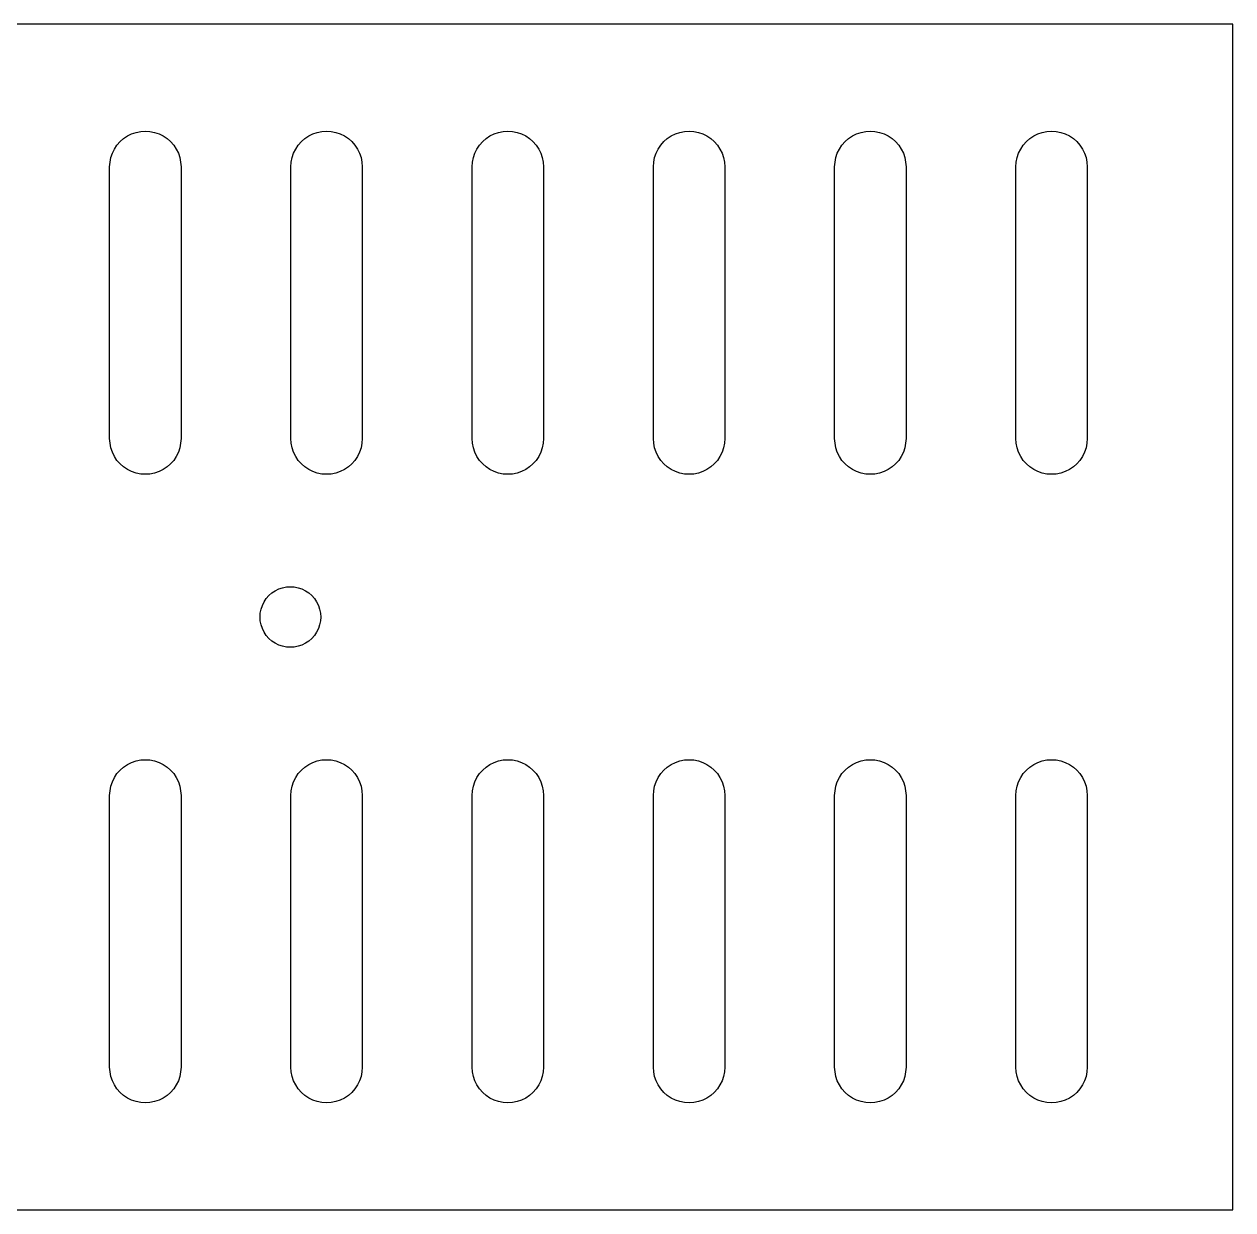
# Model space of a CAD drawing. Header units: metres. Extents: x 0 to 3190, y 0 to 479.
# Drawn here: x 2585.8 to 2653.6, y 255.7 to 322.2 of the extents above; entities that cross this region are included whole.
import ezdxf

# ---------------------------------------------------------------- set-up
doc = ezdxf.new("R2010")
doc.units = ezdxf.units.M

msp = doc.modelspace()

# ---------------------------------------------------------------- linework, layer by layer
for p, q in [((2653.6, 322.206), (2125.28, 322.206)), ((2653.6, 255.727), (2653.6, 322.206)), ((2591.23, 315.62), (2591.42, 315.792)), ((2591.42, 315.792), (2591.64, 315.938)), ((2591.64, 315.938), (2591.87, 316.053)), ((2591.87, 316.053), (2592.12, 316.137)), ((2592.12, 316.137), (2592.38, 316.189)), ((2592.38, 316.189), (2592.64, 316.206)), ((2592.64, 316.206), (2592.9, 316.189)), ((2592.9, 316.189), (2593.16, 316.137)), ((2593.16, 316.137), (2593.41, 316.053)), ((2593.41, 316.053), (2593.64, 315.938)), ((2593.64, 315.938), (2593.86, 315.792)), ((2593.86, 315.792), (2594.05, 315.62)), ((2601.39, 315.62), (2601.58, 315.792)), ((2601.58, 315.792), (2601.8, 315.938)), ((2601.8, 315.938), (2602.03, 316.053)), ((2602.03, 316.053), (2602.28, 316.137)), ((2602.28, 316.137), (2602.54, 316.189)), ((2602.54, 316.189), (2602.8, 316.206)), ((2602.8, 316.206), (2603.06, 316.189)), ((2603.06, 316.189), (2603.32, 316.137)), ((2603.32, 316.137), (2603.57, 316.053)), ((2603.57, 316.053), (2603.8, 315.938)), ((2603.8, 315.938), (2604.02, 315.792)), ((2604.02, 315.792), (2604.21, 315.62)), ((2611.55, 315.62), (2611.74, 315.792)), ((2611.74, 315.792), (2611.96, 315.938)), ((2611.96, 315.938), (2612.19, 316.053)), ((2612.19, 316.053), (2612.44, 316.137)), ((2612.44, 316.137), (2612.7, 316.189)), ((2612.7, 316.189), (2612.96, 316.206)), ((2612.96, 316.206), (2613.22, 316.189)), ((2613.22, 316.189), (2613.48, 316.137)), ((2613.48, 316.137), (2613.73, 316.053)), ((2613.73, 316.053), (2613.96, 315.938)), ((2613.96, 315.938), (2614.18, 315.792)), ((2614.18, 315.792), (2614.37, 315.62)), ((2621.71, 315.62), (2621.9, 315.792)), ((2621.9, 315.792), (2622.12, 315.938)), ((2622.12, 315.938), (2622.35, 316.053)), ((2622.35, 316.053), (2622.6, 316.137)), ((2622.6, 316.137), (2622.86, 316.189)), ((2622.86, 316.189), (2623.12, 316.206)), ((2623.12, 316.206), (2623.38, 316.189)), ((2623.38, 316.189), (2623.64, 316.137)), ((2623.64, 316.137), (2623.89, 316.053)), ((2623.89, 316.053), (2624.12, 315.938)), ((2624.12, 315.938), (2624.34, 315.792)), ((2624.34, 315.792), (2624.53, 315.62)), ((2631.87, 315.62), (2632.06, 315.792)), ((2632.06, 315.792), (2632.28, 315.938)), ((2632.28, 315.938), (2632.51, 316.053)), ((2632.51, 316.053), (2632.76, 316.137)), ((2632.76, 316.137), (2633.02, 316.189)), ((2633.02, 316.189), (2633.28, 316.206)), ((2633.28, 316.206), (2633.54, 316.189)), ((2633.54, 316.189), (2633.8, 316.137)), ((2633.8, 316.137), (2634.05, 316.053)), ((2634.05, 316.053), (2634.28, 315.938)), ((2634.28, 315.938), (2634.5, 315.792)), ((2634.5, 315.792), (2634.69, 315.62)), ((2642.03, 315.62), (2642.22, 315.792)), ((2642.22, 315.792), (2642.44, 315.938)), ((2642.44, 315.938), (2642.67, 316.053)), ((2642.67, 316.053), (2642.92, 316.137)), ((2642.92, 316.137), (2643.18, 316.189)), ((2643.18, 316.189), (2643.44, 316.206)), ((2643.44, 316.206), (2643.7, 316.189)), ((2643.7, 316.189), (2643.96, 316.137)), ((2643.96, 316.137), (2644.21, 316.053)), ((2644.21, 316.053), (2644.44, 315.938)), ((2644.44, 315.938), (2644.66, 315.792)), ((2644.66, 315.792), (2644.85, 315.62)), ((2590.79, 314.971), (2590.91, 315.206)), ((2590.91, 315.206), (2591.05, 315.423)), ((2591.05, 315.423), (2591.23, 315.62)), ((2594.05, 315.62), (2594.23, 315.423)), ((2594.23, 315.423), (2594.37, 315.206)), ((2594.37, 315.206), (2594.49, 314.971)), ((2600.95, 314.971), (2601.07, 315.206)), ((2601.07, 315.206), (2601.21, 315.423)), ((2601.21, 315.423), (2601.39, 315.62)), ((2604.21, 315.62), (2604.39, 315.423)), ((2604.39, 315.423), (2604.53, 315.206)), ((2604.53, 315.206), (2604.65, 314.971)), ((2611.11, 314.971), (2611.23, 315.206)), ((2611.23, 315.206), (2611.37, 315.423)), ((2611.37, 315.423), (2611.55, 315.62)), ((2614.37, 315.62), (2614.55, 315.423)), ((2614.55, 315.423), (2614.69, 315.206)), ((2614.69, 315.206), (2614.81, 314.971)), ((2621.27, 314.971), (2621.39, 315.206)), ((2621.39, 315.206), (2621.53, 315.423)), ((2621.53, 315.423), (2621.71, 315.62)), ((2624.53, 315.62), (2624.71, 315.423)), ((2624.71, 315.423), (2624.85, 315.206)), ((2624.85, 315.206), (2624.97, 314.971)), ((2631.43, 314.971), (2631.55, 315.206)), ((2631.55, 315.206), (2631.69, 315.423)), ((2631.69, 315.423), (2631.87, 315.62)), ((2634.69, 315.62), (2634.87, 315.423)), ((2634.87, 315.423), (2635.01, 315.206)), ((2635.01, 315.206), (2635.13, 314.971)), ((2641.59, 314.971), (2641.71, 315.206)), ((2641.71, 315.206), (2641.85, 315.423)), ((2641.85, 315.423), (2642.03, 315.62)), ((2644.85, 315.62), (2645.03, 315.423)), ((2645.03, 315.423), (2645.17, 315.206)), ((2645.17, 315.206), (2645.29, 314.971)), ((2590.64, 314.206), (2590.66, 314.467)), ((2590.66, 314.467), (2590.71, 314.723)), ((2590.71, 314.723), (2590.79, 314.971)), ((2594.49, 314.971), (2594.57, 314.723)), ((2594.57, 314.723), (2594.62, 314.467)), ((2594.62, 314.467), (2594.64, 314.206)), ((2600.8, 314.206), (2600.82, 314.467)), ((2600.82, 314.467), (2600.87, 314.723)), ((2600.87, 314.723), (2600.95, 314.971)), ((2604.65, 314.971), (2604.73, 314.723)), ((2604.73, 314.723), (2604.78, 314.467)), ((2604.78, 314.467), (2604.8, 314.206)), ((2610.96, 314.206), (2610.98, 314.467)), ((2610.98, 314.467), (2611.03, 314.723)), ((2611.03, 314.723), (2611.11, 314.971)), ((2614.81, 314.971), (2614.89, 314.723)), ((2614.89, 314.723), (2614.94, 314.467)), ((2614.94, 314.467), (2614.96, 314.206)), ((2621.12, 314.206), (2621.14, 314.467)), ((2621.14, 314.467), (2621.19, 314.723)), ((2621.19, 314.723), (2621.27, 314.971)), ((2624.97, 314.971), (2625.05, 314.723)), ((2625.05, 314.723), (2625.1, 314.467)), ((2625.1, 314.467), (2625.12, 314.206)), ((2631.28, 314.206), (2631.3, 314.467)), ((2631.3, 314.467), (2631.35, 314.723)), ((2631.35, 314.723), (2631.43, 314.971)), ((2635.13, 314.971), (2635.21, 314.723)), ((2635.21, 314.723), (2635.26, 314.467)), ((2635.26, 314.467), (2635.28, 314.206)), ((2641.44, 314.206), (2641.46, 314.467)), ((2641.46, 314.467), (2641.51, 314.723)), ((2641.51, 314.723), (2641.59, 314.971)), ((2645.29, 314.971), (2645.37, 314.723)), ((2645.37, 314.723), (2645.42, 314.467)), ((2645.42, 314.467), (2645.44, 314.206)), ((2590.64, 298.966), (2590.64, 314.206)), ((2594.64, 314.206), (2594.64, 298.966)), ((2600.8, 298.966), (2600.8, 314.206)), ((2604.8, 314.206), (2604.8, 298.966)), ((2610.96, 298.966), (2610.96, 314.206)), ((2614.96, 314.206), (2614.96, 298.966)), ((2621.12, 298.966), (2621.12, 314.206)), ((2625.12, 314.206), (2625.12, 298.966)), ((2631.28, 298.966), (2631.28, 314.206)), ((2635.28, 314.206), (2635.28, 298.966)), ((2641.44, 298.966), (2641.44, 314.206)), ((2645.44, 314.206), (2645.44, 298.966)), ((2590.66, 298.705), (2590.64, 298.966)), ((2594.64, 298.966), (2594.62, 298.705)), ((2600.82, 298.705), (2600.8, 298.966)), ((2604.8, 298.966), (2604.78, 298.705)), ((2610.98, 298.705), (2610.96, 298.966)), ((2614.96, 298.966), (2614.94, 298.705)), ((2621.14, 298.705), (2621.12, 298.966)), ((2625.12, 298.966), (2625.1, 298.705)), ((2631.3, 298.705), (2631.28, 298.966)), ((2635.28, 298.966), (2635.26, 298.705)), ((2641.46, 298.705), (2641.44, 298.966)), ((2645.44, 298.966), (2645.42, 298.705)), ((2590.71, 298.449), (2590.66, 298.705)), ((2590.79, 298.201), (2590.71, 298.449)), ((2590.91, 297.966), (2590.79, 298.201)), ((2594.49, 298.201), (2594.37, 297.966)), ((2594.57, 298.449), (2594.49, 298.201)), ((2594.62, 298.705), (2594.57, 298.449)), ((2600.87, 298.449), (2600.82, 298.705)), ((2600.95, 298.201), (2600.87, 298.449)), ((2601.07, 297.966), (2600.95, 298.201)), ((2604.65, 298.201), (2604.53, 297.966)), ((2604.73, 298.449), (2604.65, 298.201)), ((2604.78, 298.705), (2604.73, 298.449)), ((2611.03, 298.449), (2610.98, 298.705)), ((2611.11, 298.201), (2611.03, 298.449)), ((2611.23, 297.966), (2611.11, 298.201)), ((2614.81, 298.201), (2614.69, 297.966)), ((2614.89, 298.449), (2614.81, 298.201)), ((2614.94, 298.705), (2614.89, 298.449)), ((2621.19, 298.449), (2621.14, 298.705)), ((2621.27, 298.201), (2621.19, 298.449)), ((2621.39, 297.966), (2621.27, 298.201)), ((2624.97, 298.201), (2624.85, 297.966)), ((2625.05, 298.449), (2624.97, 298.201)), ((2625.1, 298.705), (2625.05, 298.449)), ((2631.35, 298.449), (2631.3, 298.705)), ((2631.43, 298.201), (2631.35, 298.449)), ((2631.55, 297.966), (2631.43, 298.201)), ((2635.13, 298.201), (2635.01, 297.966)), ((2635.21, 298.449), (2635.13, 298.201)), ((2635.26, 298.705), (2635.21, 298.449)), ((2641.51, 298.449), (2641.46, 298.705)), ((2641.59, 298.201), (2641.51, 298.449)), ((2641.71, 297.966), (2641.59, 298.201)), ((2645.29, 298.201), (2645.17, 297.966)), ((2645.37, 298.449), (2645.29, 298.201)), ((2645.42, 298.705), (2645.37, 298.449)), ((2591.05, 297.749), (2590.91, 297.966)), ((2591.23, 297.552), (2591.05, 297.749)), ((2591.42, 297.38), (2591.23, 297.552)), ((2594.05, 297.552), (2593.86, 297.38)), ((2594.23, 297.749), (2594.05, 297.552)), ((2594.37, 297.966), (2594.23, 297.749)), ((2601.21, 297.749), (2601.07, 297.966)), ((2601.39, 297.552), (2601.21, 297.749)), ((2601.58, 297.38), (2601.39, 297.552)), ((2604.21, 297.552), (2604.02, 297.38)), ((2604.39, 297.749), (2604.21, 297.552)), ((2604.53, 297.966), (2604.39, 297.749)), ((2611.37, 297.749), (2611.23, 297.966)), ((2611.55, 297.552), (2611.37, 297.749)), ((2611.74, 297.38), (2611.55, 297.552)), ((2614.37, 297.552), (2614.18, 297.38)), ((2614.55, 297.749), (2614.37, 297.552)), ((2614.69, 297.966), (2614.55, 297.749)), ((2621.53, 297.749), (2621.39, 297.966)), ((2621.71, 297.552), (2621.53, 297.749)), ((2621.9, 297.38), (2621.71, 297.552)), ((2624.53, 297.552), (2624.34, 297.38)), ((2624.71, 297.749), (2624.53, 297.552)), ((2624.85, 297.966), (2624.71, 297.749)), ((2631.69, 297.749), (2631.55, 297.966)), ((2631.87, 297.552), (2631.69, 297.749)), ((2632.06, 297.38), (2631.87, 297.552)), ((2634.69, 297.552), (2634.5, 297.38)), ((2634.87, 297.749), (2634.69, 297.552)), ((2635.01, 297.966), (2634.87, 297.749)), ((2641.85, 297.749), (2641.71, 297.966)), ((2642.03, 297.552), (2641.85, 297.749)), ((2642.22, 297.38), (2642.03, 297.552)), ((2644.85, 297.552), (2644.66, 297.38)), ((2645.03, 297.749), (2644.85, 297.552)), ((2645.17, 297.966), (2645.03, 297.749)), ((2591.64, 297.234), (2591.42, 297.38)), ((2591.87, 297.119), (2591.64, 297.234)), ((2592.12, 297.035), (2591.87, 297.119)), ((2592.38, 296.983), (2592.12, 297.035)), ((2592.64, 296.966), (2592.38, 296.983)), ((2592.9, 296.983), (2592.64, 296.966)), ((2593.16, 297.035), (2592.9, 296.983)), ((2593.41, 297.119), (2593.16, 297.035)), ((2593.64, 297.234), (2593.41, 297.119)), ((2593.86, 297.38), (2593.64, 297.234)), ((2601.8, 297.234), (2601.58, 297.38)), ((2602.03, 297.119), (2601.8, 297.234)), ((2602.28, 297.035), (2602.03, 297.119)), ((2602.54, 296.983), (2602.28, 297.035)), ((2602.8, 296.966), (2602.54, 296.983)), ((2603.06, 296.983), (2602.8, 296.966)), ((2603.32, 297.035), (2603.06, 296.983)), ((2603.57, 297.119), (2603.32, 297.035)), ((2603.8, 297.234), (2603.57, 297.119)), ((2604.02, 297.38), (2603.8, 297.234)), ((2611.96, 297.234), (2611.74, 297.38)), ((2612.19, 297.119), (2611.96, 297.234)), ((2612.44, 297.035), (2612.19, 297.119)), ((2612.7, 296.983), (2612.44, 297.035)), ((2612.96, 296.966), (2612.7, 296.983)), ((2613.22, 296.983), (2612.96, 296.966)), ((2613.48, 297.035), (2613.22, 296.983)), ((2613.73, 297.119), (2613.48, 297.035)), ((2613.96, 297.234), (2613.73, 297.119)), ((2614.18, 297.38), (2613.96, 297.234)), ((2622.12, 297.234), (2621.9, 297.38)), ((2622.35, 297.119), (2622.12, 297.234)), ((2622.6, 297.035), (2622.35, 297.119)), ((2622.86, 296.983), (2622.6, 297.035)), ((2623.12, 296.966), (2622.86, 296.983)), ((2623.38, 296.983), (2623.12, 296.966)), ((2623.64, 297.035), (2623.38, 296.983)), ((2623.89, 297.119), (2623.64, 297.035)), ((2624.12, 297.234), (2623.89, 297.119)), ((2624.34, 297.38), (2624.12, 297.234)), ((2632.28, 297.234), (2632.06, 297.38)), ((2632.51, 297.119), (2632.28, 297.234)), ((2632.76, 297.035), (2632.51, 297.119)), ((2633.02, 296.983), (2632.76, 297.035)), ((2633.28, 296.966), (2633.02, 296.983)), ((2633.54, 296.983), (2633.28, 296.966)), ((2633.8, 297.035), (2633.54, 296.983)), ((2634.05, 297.119), (2633.8, 297.035)), ((2634.28, 297.234), (2634.05, 297.119)), ((2634.5, 297.38), (2634.28, 297.234)), ((2642.44, 297.234), (2642.22, 297.38)), ((2642.67, 297.119), (2642.44, 297.234)), ((2642.92, 297.035), (2642.67, 297.119)), ((2643.18, 296.983), (2642.92, 297.035)), ((2643.44, 296.966), (2643.18, 296.983)), ((2643.7, 296.983), (2643.44, 296.966)), ((2643.96, 297.035), (2643.7, 296.983)), ((2644.21, 297.119), (2643.96, 297.035)), ((2644.44, 297.234), (2644.21, 297.119)), ((2644.66, 297.38), (2644.44, 297.234)), ((2600.55, 290.652), (2600.77, 290.666)), ((2600.77, 290.666), (2600.99, 290.652)), ((2599.3, 289.816), (2599.42, 290.001)), ((2599.42, 290.001), (2599.57, 290.168)), ((2599.57, 290.168), (2599.73, 290.315)), ((2599.73, 290.315), (2599.92, 290.439)), ((2599.92, 290.439), (2600.12, 290.537)), ((2600.12, 290.537), (2600.33, 290.608)), ((2600.33, 290.608), (2600.55, 290.652)), ((2600.99, 290.652), (2601.21, 290.608)), ((2601.21, 290.608), (2601.42, 290.537)), ((2601.42, 290.537), (2601.62, 290.439)), ((2601.62, 290.439), (2601.8, 290.315)), ((2601.8, 290.315), (2601.97, 290.168)), ((2601.97, 290.168), (2602.12, 290.001)), ((2602.12, 290.001), (2602.24, 289.816)), ((2599.08, 289.188), (2599.13, 289.406)), ((2599.13, 289.406), (2599.2, 289.617)), ((2599.2, 289.617), (2599.3, 289.816)), ((2602.24, 289.816), (2602.34, 289.617)), ((2602.34, 289.617), (2602.41, 289.406)), ((2602.41, 289.406), (2602.45, 289.188)), ((2599.07, 288.966), (2599.08, 289.188)), ((2599.08, 288.744), (2599.07, 288.966)), ((2599.13, 288.526), (2599.08, 288.744)), ((2602.45, 288.744), (2602.41, 288.526)), ((2602.45, 289.188), (2602.47, 288.966)), ((2602.47, 288.966), (2602.45, 288.744)), ((2599.2, 288.316), (2599.13, 288.526)), ((2599.3, 288.116), (2599.2, 288.316)), ((2599.42, 287.931), (2599.3, 288.116)), ((2602.24, 288.116), (2602.12, 287.931)), ((2602.34, 288.316), (2602.24, 288.116)), ((2602.41, 288.526), (2602.34, 288.316)), ((2599.57, 287.764), (2599.42, 287.931)), ((2599.73, 287.618), (2599.57, 287.764)), ((2599.92, 287.494), (2599.73, 287.618)), ((2600.12, 287.396), (2599.92, 287.494)), ((2600.33, 287.324), (2600.12, 287.396)), ((2600.55, 287.281), (2600.33, 287.324)), ((2600.77, 287.266), (2600.55, 287.281)), ((2600.99, 287.281), (2600.77, 287.266)), ((2601.21, 287.324), (2600.99, 287.281)), ((2601.42, 287.396), (2601.21, 287.324)), ((2601.62, 287.494), (2601.42, 287.396)), ((2601.8, 287.618), (2601.62, 287.494)), ((2601.97, 287.764), (2601.8, 287.618)), ((2602.12, 287.931), (2601.97, 287.764)), ((2591.23, 280.381), (2591.42, 280.553)), ((2591.42, 280.553), (2591.64, 280.698)), ((2591.64, 280.698), (2591.87, 280.814)), ((2591.87, 280.814), (2592.12, 280.898)), ((2592.12, 280.898), (2592.38, 280.949)), ((2592.38, 280.949), (2592.64, 280.966)), ((2592.64, 280.966), (2592.9, 280.949)), ((2592.9, 280.949), (2593.16, 280.898)), ((2593.16, 280.898), (2593.41, 280.814)), ((2593.41, 280.814), (2593.64, 280.698)), ((2593.64, 280.698), (2593.86, 280.553)), ((2593.86, 280.553), (2594.05, 280.381)), ((2601.39, 280.381), (2601.58, 280.553)), ((2601.58, 280.553), (2601.8, 280.698)), ((2601.8, 280.698), (2602.03, 280.814)), ((2602.03, 280.814), (2602.28, 280.898)), ((2602.28, 280.898), (2602.54, 280.949)), ((2602.54, 280.949), (2602.8, 280.966)), ((2602.8, 280.966), (2603.06, 280.949)), ((2603.06, 280.949), (2603.32, 280.898)), ((2603.32, 280.898), (2603.57, 280.814)), ((2603.57, 280.814), (2603.8, 280.698)), ((2603.8, 280.698), (2604.02, 280.553)), ((2604.02, 280.553), (2604.21, 280.381)), ((2611.55, 280.381), (2611.74, 280.553)), ((2611.74, 280.553), (2611.96, 280.698)), ((2611.96, 280.698), (2612.19, 280.814)), ((2612.19, 280.814), (2612.44, 280.898)), ((2612.44, 280.898), (2612.7, 280.949)), ((2612.7, 280.949), (2612.96, 280.966)), ((2612.96, 280.966), (2613.22, 280.949)), ((2613.22, 280.949), (2613.48, 280.898)), ((2613.48, 280.898), (2613.73, 280.814)), ((2613.73, 280.814), (2613.96, 280.698)), ((2613.96, 280.698), (2614.18, 280.553)), ((2614.18, 280.553), (2614.37, 280.381)), ((2621.71, 280.381), (2621.9, 280.553)), ((2621.9, 280.553), (2622.12, 280.698)), ((2622.12, 280.698), (2622.35, 280.814)), ((2622.35, 280.814), (2622.6, 280.898)), ((2622.6, 280.898), (2622.86, 280.949)), ((2622.86, 280.949), (2623.12, 280.966)), ((2623.12, 280.966), (2623.38, 280.949)), ((2623.38, 280.949), (2623.64, 280.898)), ((2623.64, 280.898), (2623.89, 280.814)), ((2623.89, 280.814), (2624.12, 280.698)), ((2624.12, 280.698), (2624.34, 280.553)), ((2624.34, 280.553), (2624.53, 280.381)), ((2631.87, 280.381), (2632.06, 280.553)), ((2632.06, 280.553), (2632.28, 280.698)), ((2632.28, 280.698), (2632.51, 280.814)), ((2632.51, 280.814), (2632.76, 280.898)), ((2632.76, 280.898), (2633.02, 280.949)), ((2633.02, 280.949), (2633.28, 280.966)), ((2633.28, 280.966), (2633.54, 280.949)), ((2633.54, 280.949), (2633.8, 280.898)), ((2633.8, 280.898), (2634.05, 280.814)), ((2634.05, 280.814), (2634.28, 280.698)), ((2634.28, 280.698), (2634.5, 280.553)), ((2634.5, 280.553), (2634.69, 280.381)), ((2642.03, 280.381), (2642.22, 280.553)), ((2642.22, 280.553), (2642.44, 280.698)), ((2642.44, 280.698), (2642.67, 280.814)), ((2642.67, 280.814), (2642.92, 280.898)), ((2642.92, 280.898), (2643.18, 280.949)), ((2643.18, 280.949), (2643.44, 280.966)), ((2643.44, 280.966), (2643.7, 280.949)), ((2643.7, 280.949), (2643.96, 280.898)), ((2643.96, 280.898), (2644.21, 280.814)), ((2644.21, 280.814), (2644.44, 280.698)), ((2644.44, 280.698), (2644.66, 280.553)), ((2644.66, 280.553), (2644.85, 280.381)), ((2590.79, 279.732), (2590.91, 279.966)), ((2590.91, 279.966), (2591.05, 280.184)), ((2591.05, 280.184), (2591.23, 280.381)), ((2594.05, 280.381), (2594.23, 280.184)), ((2594.23, 280.184), (2594.37, 279.966)), ((2594.37, 279.966), (2594.49, 279.732)), ((2600.95, 279.732), (2601.07, 279.966)), ((2601.07, 279.966), (2601.21, 280.184)), ((2601.21, 280.184), (2601.39, 280.381)), ((2604.21, 280.381), (2604.39, 280.184)), ((2604.39, 280.184), (2604.53, 279.966)), ((2604.53, 279.966), (2604.65, 279.732)), ((2611.11, 279.732), (2611.23, 279.966)), ((2611.23, 279.966), (2611.37, 280.184)), ((2611.37, 280.184), (2611.55, 280.381)), ((2614.37, 280.381), (2614.55, 280.184)), ((2614.55, 280.184), (2614.69, 279.966)), ((2614.69, 279.966), (2614.81, 279.732)), ((2621.27, 279.732), (2621.39, 279.966)), ((2621.39, 279.966), (2621.53, 280.184)), ((2621.53, 280.184), (2621.71, 280.381)), ((2624.53, 280.381), (2624.71, 280.184)), ((2624.71, 280.184), (2624.85, 279.966)), ((2624.85, 279.966), (2624.97, 279.732)), ((2631.43, 279.732), (2631.55, 279.966)), ((2631.55, 279.966), (2631.69, 280.184)), ((2631.69, 280.184), (2631.87, 280.381)), ((2634.69, 280.381), (2634.87, 280.184)), ((2634.87, 280.184), (2635.01, 279.966)), ((2635.01, 279.966), (2635.13, 279.732)), ((2641.59, 279.732), (2641.71, 279.966)), ((2641.71, 279.966), (2641.85, 280.184)), ((2641.85, 280.184), (2642.03, 280.381)), ((2644.85, 280.381), (2645.03, 280.184)), ((2645.03, 280.184), (2645.17, 279.966)), ((2645.17, 279.966), (2645.29, 279.732)), ((2590.64, 278.966), (2590.66, 279.227)), ((2590.66, 279.227), (2590.71, 279.484)), ((2590.71, 279.484), (2590.79, 279.732)), ((2594.49, 279.732), (2594.57, 279.484)), ((2594.57, 279.484), (2594.62, 279.227)), ((2594.62, 279.227), (2594.64, 278.966)), ((2600.8, 278.966), (2600.82, 279.227)), ((2600.82, 279.227), (2600.87, 279.484)), ((2600.87, 279.484), (2600.95, 279.732)), ((2604.65, 279.732), (2604.73, 279.484)), ((2604.73, 279.484), (2604.78, 279.227)), ((2604.78, 279.227), (2604.8, 278.966)), ((2610.96, 278.966), (2610.98, 279.227)), ((2610.98, 279.227), (2611.03, 279.484)), ((2611.03, 279.484), (2611.11, 279.732)), ((2614.81, 279.732), (2614.89, 279.484)), ((2614.89, 279.484), (2614.94, 279.227)), ((2614.94, 279.227), (2614.96, 278.966)), ((2621.12, 278.966), (2621.14, 279.227)), ((2621.14, 279.227), (2621.19, 279.484)), ((2621.19, 279.484), (2621.27, 279.732)), ((2624.97, 279.732), (2625.05, 279.484)), ((2625.05, 279.484), (2625.1, 279.227)), ((2625.1, 279.227), (2625.12, 278.966)), ((2631.28, 278.966), (2631.3, 279.227)), ((2631.3, 279.227), (2631.35, 279.484)), ((2631.35, 279.484), (2631.43, 279.732)), ((2635.13, 279.732), (2635.21, 279.484)), ((2635.21, 279.484), (2635.26, 279.227)), ((2635.26, 279.227), (2635.28, 278.966)), ((2641.44, 278.966), (2641.46, 279.227)), ((2641.46, 279.227), (2641.51, 279.484)), ((2641.51, 279.484), (2641.59, 279.732)), ((2645.29, 279.732), (2645.37, 279.484)), ((2645.37, 279.484), (2645.42, 279.227)), ((2645.42, 279.227), (2645.44, 278.966)), ((2590.64, 263.727), (2590.64, 278.966)), ((2594.64, 278.966), (2594.64, 263.727)), ((2600.8, 263.727), (2600.8, 278.966)), ((2604.8, 278.966), (2604.8, 263.727)), ((2610.96, 263.727), (2610.96, 278.966)), ((2614.96, 278.966), (2614.96, 263.727)), ((2621.12, 263.727), (2621.12, 278.966)), ((2625.12, 278.966), (2625.12, 263.727)), ((2631.28, 263.727), (2631.28, 278.966)), ((2635.28, 278.966), (2635.28, 263.727)), ((2641.44, 263.727), (2641.44, 278.966)), ((2645.44, 278.966), (2645.44, 263.727)), ((2590.66, 263.466), (2590.64, 263.727)), ((2594.64, 263.727), (2594.62, 263.466)), ((2600.82, 263.466), (2600.8, 263.727)), ((2604.8, 263.727), (2604.78, 263.466)), ((2610.98, 263.466), (2610.96, 263.727)), ((2614.96, 263.727), (2614.94, 263.466)), ((2621.14, 263.466), (2621.12, 263.727)), ((2625.12, 263.727), (2625.1, 263.466)), ((2631.3, 263.466), (2631.28, 263.727)), ((2635.28, 263.727), (2635.26, 263.466)), ((2641.46, 263.466), (2641.44, 263.727)), ((2645.44, 263.727), (2645.42, 263.466)), ((2590.71, 263.209), (2590.66, 263.466)), ((2590.79, 262.962), (2590.71, 263.209)), ((2590.91, 262.727), (2590.79, 262.962)), ((2594.49, 262.962), (2594.37, 262.727)), ((2594.57, 263.209), (2594.49, 262.962)), ((2594.62, 263.466), (2594.57, 263.209)), ((2600.87, 263.209), (2600.82, 263.466)), ((2600.95, 262.962), (2600.87, 263.209)), ((2601.07, 262.727), (2600.95, 262.962)), ((2604.65, 262.962), (2604.53, 262.727)), ((2604.73, 263.209), (2604.65, 262.962)), ((2604.78, 263.466), (2604.73, 263.209)), ((2611.03, 263.209), (2610.98, 263.466)), ((2611.11, 262.962), (2611.03, 263.209)), ((2611.23, 262.727), (2611.11, 262.962)), ((2614.81, 262.962), (2614.69, 262.727)), ((2614.89, 263.209), (2614.81, 262.962)), ((2614.94, 263.466), (2614.89, 263.209)), ((2621.19, 263.209), (2621.14, 263.466)), ((2621.27, 262.962), (2621.19, 263.209)), ((2621.39, 262.727), (2621.27, 262.962)), ((2624.97, 262.962), (2624.85, 262.727)), ((2625.05, 263.209), (2624.97, 262.962)), ((2625.1, 263.466), (2625.05, 263.209)), ((2631.35, 263.209), (2631.3, 263.466)), ((2631.43, 262.962), (2631.35, 263.209)), ((2631.55, 262.727), (2631.43, 262.962)), ((2635.13, 262.962), (2635.01, 262.727)), ((2635.21, 263.209), (2635.13, 262.962)), ((2635.26, 263.466), (2635.21, 263.209)), ((2641.51, 263.209), (2641.46, 263.466)), ((2641.59, 262.962), (2641.51, 263.209)), ((2641.71, 262.727), (2641.59, 262.962)), ((2645.29, 262.962), (2645.17, 262.727)), ((2645.37, 263.209), (2645.29, 262.962)), ((2645.42, 263.466), (2645.37, 263.209)), ((2591.05, 262.51), (2590.91, 262.727)), ((2591.23, 262.313), (2591.05, 262.51)), ((2591.42, 262.14), (2591.23, 262.313)), ((2594.05, 262.313), (2593.86, 262.14)), ((2594.23, 262.51), (2594.05, 262.313)), ((2594.37, 262.727), (2594.23, 262.51)), ((2601.21, 262.51), (2601.07, 262.727)), ((2601.39, 262.313), (2601.21, 262.51)), ((2601.58, 262.14), (2601.39, 262.313)), ((2604.21, 262.313), (2604.02, 262.14)), ((2604.39, 262.51), (2604.21, 262.313)), ((2604.53, 262.727), (2604.39, 262.51)), ((2611.37, 262.51), (2611.23, 262.727)), ((2611.55, 262.313), (2611.37, 262.51)), ((2611.74, 262.14), (2611.55, 262.313)), ((2614.37, 262.313), (2614.18, 262.14)), ((2614.55, 262.51), (2614.37, 262.313)), ((2614.69, 262.727), (2614.55, 262.51)), ((2621.53, 262.51), (2621.39, 262.727)), ((2621.71, 262.313), (2621.53, 262.51)), ((2621.9, 262.14), (2621.71, 262.313)), ((2624.53, 262.313), (2624.34, 262.14)), ((2624.71, 262.51), (2624.53, 262.313)), ((2624.85, 262.727), (2624.71, 262.51)), ((2631.69, 262.51), (2631.55, 262.727)), ((2631.87, 262.313), (2631.69, 262.51)), ((2632.06, 262.14), (2631.87, 262.313)), ((2634.69, 262.313), (2634.5, 262.14)), ((2634.87, 262.51), (2634.69, 262.313)), ((2635.01, 262.727), (2634.87, 262.51)), ((2641.85, 262.51), (2641.71, 262.727)), ((2642.03, 262.313), (2641.85, 262.51)), ((2642.22, 262.14), (2642.03, 262.313)), ((2644.85, 262.313), (2644.66, 262.14)), ((2645.03, 262.51), (2644.85, 262.313)), ((2645.17, 262.727), (2645.03, 262.51)), ((2591.64, 261.995), (2591.42, 262.14)), ((2591.87, 261.879), (2591.64, 261.995)), ((2592.12, 261.795), (2591.87, 261.879)), ((2592.38, 261.744), (2592.12, 261.795)), ((2592.64, 261.727), (2592.38, 261.744)), ((2592.9, 261.744), (2592.64, 261.727)), ((2593.16, 261.795), (2592.9, 261.744)), ((2593.41, 261.879), (2593.16, 261.795)), ((2593.64, 261.995), (2593.41, 261.879)), ((2593.86, 262.14), (2593.64, 261.995)), ((2601.8, 261.995), (2601.58, 262.14)), ((2602.03, 261.879), (2601.8, 261.995)), ((2602.28, 261.795), (2602.03, 261.879)), ((2602.54, 261.744), (2602.28, 261.795)), ((2602.8, 261.727), (2602.54, 261.744)), ((2603.06, 261.744), (2602.8, 261.727)), ((2603.32, 261.795), (2603.06, 261.744)), ((2603.57, 261.879), (2603.32, 261.795)), ((2603.8, 261.995), (2603.57, 261.879)), ((2604.02, 262.14), (2603.8, 261.995)), ((2611.96, 261.995), (2611.74, 262.14)), ((2612.19, 261.879), (2611.96, 261.995)), ((2612.44, 261.795), (2612.19, 261.879)), ((2612.7, 261.744), (2612.44, 261.795)), ((2612.96, 261.727), (2612.7, 261.744)), ((2613.22, 261.744), (2612.96, 261.727)), ((2613.48, 261.795), (2613.22, 261.744)), ((2613.73, 261.879), (2613.48, 261.795)), ((2613.96, 261.995), (2613.73, 261.879)), ((2614.18, 262.14), (2613.96, 261.995)), ((2622.12, 261.995), (2621.9, 262.14)), ((2622.35, 261.879), (2622.12, 261.995)), ((2622.6, 261.795), (2622.35, 261.879)), ((2622.86, 261.744), (2622.6, 261.795)), ((2623.12, 261.727), (2622.86, 261.744)), ((2623.38, 261.744), (2623.12, 261.727)), ((2623.64, 261.795), (2623.38, 261.744)), ((2623.89, 261.879), (2623.64, 261.795)), ((2624.12, 261.995), (2623.89, 261.879)), ((2624.34, 262.14), (2624.12, 261.995)), ((2632.28, 261.995), (2632.06, 262.14)), ((2632.51, 261.879), (2632.28, 261.995)), ((2632.76, 261.795), (2632.51, 261.879)), ((2633.02, 261.744), (2632.76, 261.795)), ((2633.28, 261.727), (2633.02, 261.744)), ((2633.54, 261.744), (2633.28, 261.727)), ((2633.8, 261.795), (2633.54, 261.744)), ((2634.05, 261.879), (2633.8, 261.795)), ((2634.28, 261.995), (2634.05, 261.879)), ((2634.5, 262.14), (2634.28, 261.995)), ((2642.44, 261.995), (2642.22, 262.14)), ((2642.67, 261.879), (2642.44, 261.995)), ((2642.92, 261.795), (2642.67, 261.879)), ((2643.18, 261.744), (2642.92, 261.795)), ((2643.44, 261.727), (2643.18, 261.744)), ((2643.7, 261.744), (2643.44, 261.727)), ((2643.96, 261.795), (2643.7, 261.744)), ((2644.21, 261.879), (2643.96, 261.795)), ((2644.44, 261.995), (2644.21, 261.879)), ((2644.66, 262.14), (2644.44, 261.995)), ((2125.28, 255.727), (2653.6, 255.727))]:
    msp.add_line(p, q)

doc.saveas('drawing.dxf')
